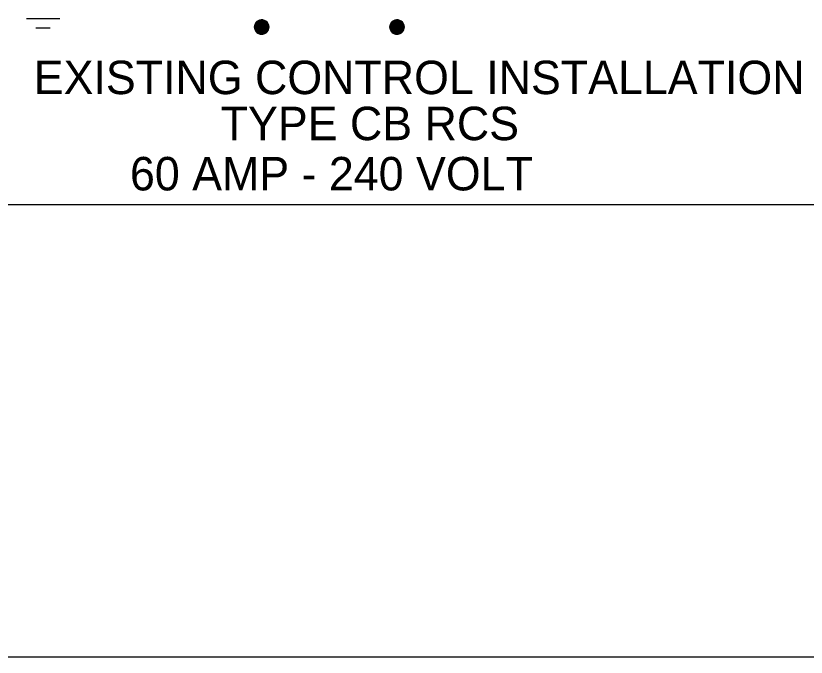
# Model space of a CAD drawing. Extents: x 100 to 888, y 575 to 1075.
# Drawn here: x 246.1 to 411.5, y 575 to 709.2 of the extents above; entities that cross this region are included whole.
import ezdxf

# ---------------------------------------------------------------- set-up
doc = ezdxf.new("R2010")
doc.units = 0
doc.layers.add('Sheets_General Details', color=7, linetype='Continuous')
doc.layers.add('Sheets_Major Grid', color=7, linetype='Continuous')

msp = doc.modelspace()

# ---------------------------------------------------------------- linework, layer by layer
at = {"layer": 'Sheets_General Details'}
for p, q in [((248.34, 708.66), (255.34, 708.66)), ((250.34, 706.66), (253.34, 706.66)), ((127.98, 669.73), (529.87, 669.73))]:
    msp.add_line(p, q, dxfattribs=at)
for points in [[(296.07, 706.85), (296.1, 706.54), (296.19, 706.26), (296.28, 706.08), (296.41, 705.9), (296.57, 705.73), (296.77, 705.58), (297.02, 705.45), (297.24, 705.38), (297.57, 705.35), (297.82, 705.37), (298.04, 705.42), (298.25, 705.51), (298.48, 705.66), (298.62, 705.78), (298.79, 705.98), (298.9, 706.15), (298.98, 706.35), (299.05, 706.59), (299.07, 706.85), (299.04, 707.15), (298.96, 707.4), (298.84, 707.65), (298.68, 707.86), (298.44, 708.07), (298.17, 708.22), (297.81, 708.33), (297.44, 708.34), (297.12, 708.28), (296.82, 708.15), (296.58, 707.98), (296.38, 707.76), (296.22, 707.51), (296.13, 707.27), (296.08, 707.04), (296.07, 706.83), (296.17, 706.95), (296.17, 706.85), (296.17, 706.75), (296.17, 706.65), (296.17, 706.55), (296.27, 706.35), (296.37, 706.15), (296.47, 705.95), (296.67, 705.75), (296.97, 705.55), (297.27, 705.45), (297.67, 705.45), (297.87, 705.45), (298.17, 705.55), (298.37, 705.65), (298.57, 705.85), (298.77, 706.05), (298.87, 706.25), (298.97, 706.55), (298.97, 706.85), (298.97, 707.15), (298.87, 707.45), (298.67, 707.75), (298.47, 707.95), (298.17, 708.15), (297.87, 708.25), (297.57, 708.25), (297.17, 708.25), (296.77, 708.05), (296.57, 707.85), (296.37, 707.65), (296.27, 707.45), (296.17, 707.25), (296.17, 707.05), (296.17, 706.95), (296.27, 706.85), (296.27, 706.65), (296.37, 706.35), (296.47, 706.15), (296.67, 705.85), (296.97, 705.65), (297.17, 705.55), (297.97, 705.55), (298.17, 705.65), (298.47, 705.85), (298.67, 706.05), (298.77, 706.25), (298.87, 706.75), (298.87, 707.25), (298.67, 707.55), (298.47, 707.85), (298.17, 708.05), (297.77, 708.15), (297.17, 708.15), (296.77, 707.95), (296.57, 707.75), (296.37, 707.45), (296.27, 707.15), (296.27, 706.85), (296.37, 706.95), (296.37, 706.55), (296.57, 706.15), (296.77, 705.85), (297.17, 705.65), (297.97, 705.65)], [(297.97, 705.65), (298.47, 705.95), (298.77, 706.55), (298.77, 707.25), (298.57, 707.55), (298.17, 707.95), (297.77, 708.05), (297.17, 708.05), (296.77, 707.85), (296.47, 707.45), (296.37, 707.25), (296.37, 706.95), (296.47, 706.75), (296.47, 706.45), (296.67, 706.15), (296.97, 705.85), (297.17, 705.75), (297.97, 705.75), (298.37, 705.95), (298.67, 706.45), (298.67, 707.25), (298.27, 707.75), (297.97, 707.95), (297.07, 707.95), (296.77, 707.65), (296.57, 707.45), (296.47, 707.25), (296.47, 706.75), (296.57, 706.85), (296.57, 706.45), (296.97, 705.95), (297.27, 705.85), (297.97, 705.85), (298.37, 706.05), (298.57, 706.45), (298.57, 707.25), (298.17, 707.75), (297.77, 707.85), (297.07, 707.85), (296.77, 707.55), (296.57, 707.35), (296.57, 706.85), (296.67, 706.75), (296.67, 706.45), (296.97, 706.05), (297.17, 705.95), (297.97, 705.95), (298.37, 706.15), (298.47, 706.45), (298.47, 707.25), (298.17, 707.65), (297.87, 707.75), (297.07, 707.75), (296.67, 707.35), (296.67, 706.75), (296.77, 706.85), (296.77, 706.45), (296.97, 706.15), (297.17, 706.05), (297.97, 706.05), (298.17, 706.15), (298.37, 706.35), (298.37, 707.25), (298.17, 707.55), (297.87, 707.65), (297.07, 707.65), (296.77, 707.35), (296.77, 706.85), (296.87, 706.75), (296.87, 706.45), (296.97, 706.25), (297.17, 706.15), (297.97, 706.15), (298.27, 706.35), (298.27, 707.25), (298.17, 707.45), (297.87, 707.55), (297.07, 707.55), (296.87, 707.35), (296.87, 706.75), (296.97, 706.85), (296.97, 706.45), (297.17, 706.25), (297.97, 706.25), (298.17, 706.45), (298.17, 707.35), (297.87, 707.45), (297.07, 707.45), (296.97, 707.35), (296.97, 706.85), (297.07, 706.75), (297.07, 706.45), (297.17, 706.35), (297.97, 706.35), (298.07, 706.45), (298.07, 707.25), (297.87, 707.35), (297.07, 707.35), (297.07, 706.75), (297.17, 706.85), (297.17, 706.45)], [(324.37, 706.85), (324.41, 706.54), (324.49, 706.26), (324.58, 706.08), (324.71, 705.9), (324.87, 705.73), (325.08, 705.58), (325.33, 705.45), (325.55, 705.38), (325.88, 705.35), (326.12, 705.37), (326.35, 705.42), (326.56, 705.51), (326.79, 705.66), (326.93, 705.78), (327.09, 705.98), (327.2, 706.15), (327.29, 706.35), (327.35, 706.59), (327.37, 706.85), (327.34, 707.15), (327.27, 707.4), (327.14, 707.65), (326.99, 707.86), (326.75, 708.07), (326.47, 708.22), (326.11, 708.33), (325.74, 708.34), (325.42, 708.28), (325.13, 708.15), (324.89, 707.98), (324.68, 707.76), (324.53, 707.51), (324.44, 707.27), (324.39, 707.04), (324.37, 706.83), (324.47, 706.95), (324.47, 706.85), (324.47, 706.75), (324.47, 706.65), (324.47, 706.55), (324.57, 706.35), (324.67, 706.15), (324.77, 705.95), (324.97, 705.75), (325.27, 705.55), (325.57, 705.45), (325.97, 705.45), (326.17, 705.45), (326.47, 705.55), (326.67, 705.65), (326.87, 705.85), (327.07, 706.05), (327.17, 706.25), (327.27, 706.55), (327.27, 706.85), (327.27, 707.15), (327.17, 707.45), (326.97, 707.75), (326.77, 707.95), (326.47, 708.15), (326.17, 708.25), (325.87, 708.25), (325.47, 708.25), (325.07, 708.05), (324.87, 707.85), (324.67, 707.65), (324.57, 707.45), (324.47, 707.25), (324.47, 707.05), (324.47, 706.95), (324.57, 706.85), (324.57, 706.65), (324.67, 706.35), (324.77, 706.15), (324.97, 705.85), (325.27, 705.65), (325.47, 705.55), (326.27, 705.55), (326.47, 705.65), (326.77, 705.85), (326.97, 706.05), (327.07, 706.25), (327.17, 706.75), (327.17, 707.25), (326.97, 707.55), (326.77, 707.85), (326.47, 708.05), (326.07, 708.15), (325.47, 708.15), (325.07, 707.95), (324.87, 707.75), (324.67, 707.45), (324.57, 707.15), (324.57, 706.85), (324.67, 706.95), (324.67, 706.55), (324.87, 706.15), (325.07, 705.85), (325.47, 705.65), (326.27, 705.65)], [(326.27, 705.65), (326.77, 705.95), (327.07, 706.55), (327.07, 707.25), (326.87, 707.55), (326.47, 707.95), (326.07, 708.05), (325.47, 708.05), (325.07, 707.85), (324.77, 707.45), (324.67, 707.25), (324.67, 706.95), (324.77, 706.75), (324.77, 706.45), (324.97, 706.15), (325.27, 705.85), (325.47, 705.75), (326.27, 705.75), (326.67, 705.95), (326.97, 706.45), (326.97, 707.25), (326.57, 707.75), (326.27, 707.95), (325.37, 707.95), (325.07, 707.65), (324.87, 707.45), (324.77, 707.25), (324.77, 706.75), (324.87, 706.85), (324.87, 706.45), (325.27, 705.95), (325.57, 705.85), (326.27, 705.85), (326.67, 706.05), (326.87, 706.45), (326.87, 707.25), (326.47, 707.75), (326.07, 707.85), (325.37, 707.85), (325.07, 707.55), (324.87, 707.35), (324.87, 706.85), (324.97, 706.75), (324.97, 706.45), (325.27, 706.05), (325.47, 705.95), (326.27, 705.95), (326.67, 706.15), (326.77, 706.45), (326.77, 707.25), (326.47, 707.65), (326.17, 707.75), (325.37, 707.75), (324.97, 707.35), (324.97, 706.75), (325.07, 706.85), (325.07, 706.45), (325.27, 706.15), (325.47, 706.05), (326.27, 706.05), (326.47, 706.15), (326.67, 706.35), (326.67, 707.25), (326.47, 707.55), (326.17, 707.65), (325.37, 707.65), (325.07, 707.35), (325.07, 706.85), (325.17, 706.75), (325.17, 706.45), (325.27, 706.25), (325.47, 706.15), (326.27, 706.15), (326.57, 706.35), (326.57, 707.25), (326.47, 707.45), (326.17, 707.55), (325.37, 707.55), (325.17, 707.35), (325.17, 706.75), (325.27, 706.85), (325.27, 706.45), (325.47, 706.25), (326.27, 706.25), (326.47, 706.45), (326.47, 707.35), (326.17, 707.45), (325.37, 707.45), (325.27, 707.35), (325.27, 706.85), (325.37, 706.75), (325.37, 706.45), (325.47, 706.35), (326.27, 706.35), (326.37, 706.45), (326.37, 707.25), (326.17, 707.35), (325.37, 707.35), (325.37, 706.75), (325.47, 706.85), (325.47, 706.45)], [(297.17, 706.45), (297.97, 706.45), (297.97, 707.25), (297.17, 707.25), (297.17, 706.85), (297.27, 706.75), (297.27, 706.55), (297.87, 706.55), (297.87, 707.15), (297.27, 707.15), (297.27, 706.75), (297.37, 706.85), (297.37, 706.65), (297.77, 706.65), (297.77, 707.05), (297.37, 707.05), (297.37, 706.85), (297.47, 706.75), (297.67, 706.75), (297.67, 706.95), (297.47, 706.95), (297.47, 706.75), (297.57, 706.85), (297.67, 706.75)], [(325.47, 706.45), (326.27, 706.45), (326.27, 707.25), (325.47, 707.25), (325.47, 706.85), (325.57, 706.75), (325.57, 706.55), (326.17, 706.55), (326.17, 707.15), (325.57, 707.15), (325.57, 706.75), (325.67, 706.85), (325.67, 706.65), (326.07, 706.65), (326.07, 707.05), (325.67, 707.05), (325.67, 706.85), (325.77, 706.75), (325.97, 706.75), (325.97, 706.95), (325.77, 706.95), (325.77, 706.75), (325.87, 706.85), (325.97, 706.75)]]:
    msp.add_lwpolyline(points, dxfattribs=at)
for centre in [(297.57, 706.85), (325.87, 706.85)]:
    msp.add_circle(centre, 1.5, dxfattribs=at)
at = {"layer": 'Sheets_Major Grid'}
msp.add_lwpolyline([(100, 1075), (887.5, 1075), (887.5, 575), (100, 575)], close=True, dxfattribs=at)

# ---------------------------------------------------------------- texts
at = {"layer": 'Sheets_General Details'}
for s, p in [('EXISTING CONTROL INSTALLATION', (249.88, 692.8)), ('TYPE CB RCS', (288.98, 683.17)), ('60 AMP - 240 VOLT', (270.01, 672.66))]:
    msp.add_text(s, height=7, dxfattribs=at).set_placement(p)

doc.saveas('drawing.dxf')
